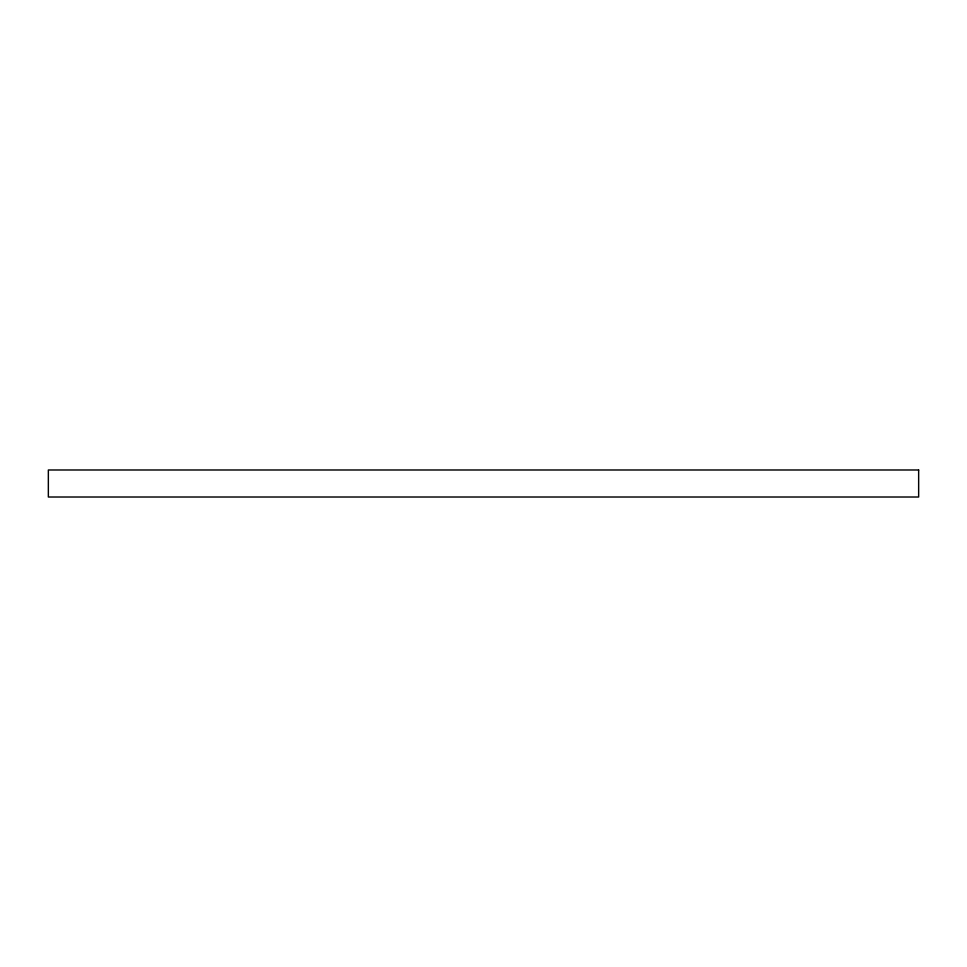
<?xml version="1.0" encoding="UTF-8"?>
<svg xmlns="http://www.w3.org/2000/svg" width="967" height="967" viewBox="0 0 967 967"><rect width="100%" height="100%" fill="white"/><g stroke="black" fill="none" stroke-linecap="round" stroke-linejoin="round"><path stroke-width="1.45" d="M918.65 469.986L48.35 469.986L48.35 497.014L918.65 497.014L918.65 469.986"/></g></svg>
